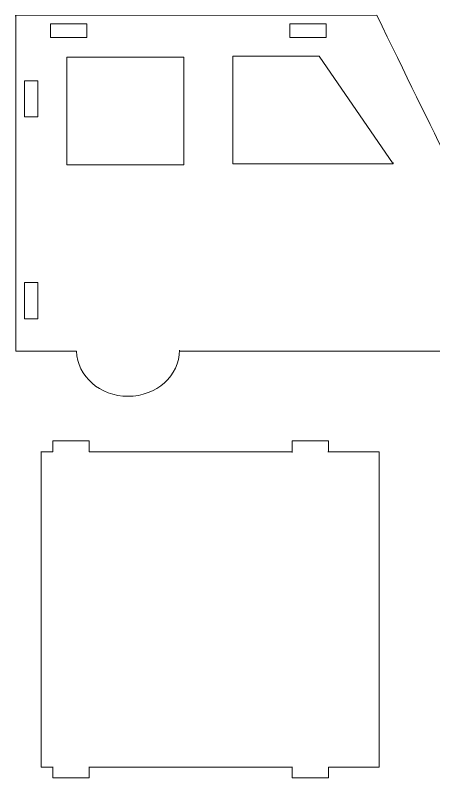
# Model space of a CAD drawing. Header units: millimetres. Extents: x -607 to 1451, y -798 to 283.
# Drawn here: x 1265.9 to 1358.5, y -4.5 to 164.1 of the extents above; entities that cross this region are included whole.
import ezdxf

# ---------------------------------------------------------------- set-up
doc = ezdxf.new("R2010")
doc.units = ezdxf.units.MM
doc.header["$MEASUREMENT"] = 0
doc.layers.add('layer 1', color=7, linetype='Continuous')

msp = doc.modelspace()

# ---------------------------------------------------------------- linework, layer by layer
at = {"layer": 'layer 1', "color": 242, "lineweight": 20}
for points in [[(1277.2894, 130.9767), (1303.2186, 130.9767), (1303.2186, 154.7891), (1277.2894, 154.7891), (1277.2894, 130.9767)], [(1267.9593, 141.5912), (1270.9357, 141.5912), (1270.9357, 149.5954), (1267.9593, 149.5954), (1267.9593, 141.5912)], [(1267.9593, 96.9762), (1270.9357, 96.9762), (1270.9357, 104.9804), (1267.9593, 104.9804), (1267.9593, 96.9762)]]:
    msp.add_lwpolyline(points, close=True, dxfattribs=at)
for points in [[(1265.9118, 163.9839), (1265.9118, 163.9839), (1345.8744, 164.0838), (1345.8744, 164.0838)], [(1333.1165, 155.0537), (1333.1165, 155.0537), (1349.5207, 131.2412), (1349.5207, 131.2412)], [(1381.8978, 89.8019), (1381.8978, 89.8019), (1302.2233, 89.8019), (1302.2233, 89.8019)], [(1271.5359, 67.5431), (1271.5359, 67.5431), (1274.2474, 67.5431), (1274.2474, 67.5431)], [(1271.6682, 67.5431), (1271.6682, 67.5431), (1271.6682, -2.1767), (1271.6682, -2.1767)], [(1282.2517, 67.5431), (1282.2517, 67.5431), (1327.1641, 67.5431), (1327.1641, 67.5431)], [(1274.2474, -2.1767), (1274.2474, -2.1767), (1271.6682, -2.1767), (1271.6682, -2.1767)]]:
    msp.add_open_spline(points, degree=3, dxfattribs=at)
for points, knots in [([(1279.4749, 89.8019), (1279.4749, 89.8019), (1266.0441, 89.8019), (1266.0441, 89.8019), (1266.0441, 89.8019), (1266.0441, 89.8019), (1266.0441, 164.0838), (1266.0441, 164.0838), (1266.0441, 164.0838), (1266.0441, 164.0838), (1266.0442, 164.0838), (1266.0442, 164.0838)], [0, 0, 0, 0, 0.25, 0.25, 0.25, 0.25, 0.5, 0.5, 0.5, 0.5, 1, 1, 1, 1]), ([(1345.8744, 164.0838), (1352.1725, 151.1341), (1357.6211, 139.9881), (1362.2204, 130.6459), (1362.2204, 130.6459), (1402.5729, 131.9488), (1423.7344, 128.2982), (1425.7046, 119.6944)], [0, 0, 0, 0, 0.33333333, 0.33333333, 0.33333333, 0.33333333, 1, 1, 1, 1]), ([(1273.7182, 159.1862), (1273.7182, 159.1862), (1273.7182, 162.1627), (1273.7182, 162.1627), (1273.7182, 162.1627), (1273.7182, 162.1627), (1281.7225, 162.1627), (1281.7225, 162.1627), (1281.7225, 162.1627), (1281.7225, 162.1627), (1281.7225, 159.1862), (1281.7225, 159.1862), (1281.7225, 159.1862), (1281.7225, 159.1862), (1273.7182, 159.1862), (1273.7182, 159.1862)], [0, 0, 0, 0, 0.2, 0.2, 0.2, 0.2, 0.4, 0.4, 0.4, 0.4, 0.6, 0.6, 0.6, 0.6, 1, 1, 1, 1]), ([(1326.6349, 159.1862), (1326.6349, 159.1862), (1326.6349, 162.1627), (1326.6349, 162.1627), (1326.6349, 162.1627), (1326.6349, 162.1627), (1334.6392, 162.1627), (1334.6392, 162.1627), (1334.6392, 162.1627), (1334.6392, 162.1627), (1334.6392, 159.1862), (1334.6392, 159.1862), (1334.6392, 159.1862), (1334.6392, 159.1862), (1326.6349, 159.1862), (1326.6349, 159.1862)], [0, 0, 0, 0, 0.2, 0.2, 0.2, 0.2, 0.4, 0.4, 0.4, 0.4, 0.6, 0.6, 0.6, 0.6, 1, 1, 1, 1]), ([(1349.5207, 131.5057), (1349.5207, 131.5057), (1349.5207, 131.2412), (1349.5207, 131.2412), (1349.5207, 131.2412), (1349.5207, 131.2412), (1314.0665, 131.2412), (1314.0665, 131.2412), (1314.0665, 131.2412), (1314.0665, 131.2412), (1314.0665, 155.0537), (1314.0665, 155.0537), (1314.0665, 155.0537), (1314.0665, 155.0537), (1333.1165, 155.0537), (1333.1165, 155.0537)], [0, 0, 0, 0, 0.2, 0.2, 0.2, 0.2, 0.4, 0.4, 0.4, 0.4, 0.6, 0.6, 0.6, 0.6, 1, 1, 1, 1]), ([(1302.2262, 90.0324), (1302.2262, 84.4067), (1297.1325, 79.8461), (1290.8491, 79.8461), (1290.8491, 79.8461), (1284.6518, 79.8461), (1279.6117, 84.2826), (1279.4749, 89.8019)], [0, 0, 0, 0, 0.33333333, 0.33333333, 0.33333333, 0.33333333, 1, 1, 1, 1]), ([(1274.2474, 67.5412), (1274.2474, 67.5412), (1274.2474, 69.9646), (1274.2474, 69.9646), (1274.2474, 69.9646), (1274.2474, 69.9646), (1282.2517, 69.9646), (1282.2517, 69.9646), (1282.2517, 69.9646), (1282.2517, 69.9646), (1282.2517, 67.5431), (1282.2517, 67.5431)], [0, 0, 0, 0, 0.25, 0.25, 0.25, 0.25, 0.5, 0.5, 0.5, 0.5, 1, 1, 1, 1]), ([(1327.1641, 67.4089), (1327.1641, 67.4089), (1327.1641, 69.9646), (1327.1641, 69.9646), (1327.1641, 69.9646), (1327.1641, 69.9646), (1335.1684, 69.9646), (1335.1684, 69.9646), (1335.1684, 69.9646), (1335.1684, 69.9646), (1335.1684, 67.5431), (1335.1684, 67.5431)], [0, 0, 0, 0, 0.25, 0.25, 0.25, 0.25, 0.5, 0.5, 0.5, 0.5, 1, 1, 1, 1]), ([(1335.0362, 67.5431), (1335.0362, 67.5431), (1346.4132, 67.5431), (1346.4132, 67.5431), (1346.4132, 67.5431), (1346.4132, 67.5431), (1346.4132, -2.1767), (1346.4132, -2.1767), (1346.4132, -2.1767), (1346.4132, -2.1767), (1335.1684, -2.1767), (1335.1684, -2.1767)], [0, 0, 0, 0, 0.25, 0.25, 0.25, 0.25, 0.5, 0.5, 0.5, 0.5, 1, 1, 1, 1]), ([(1274.2474, -2.0699), (1274.2474, -2.0699), (1274.2474, -4.4933), (1274.2474, -4.4933), (1274.2474, -4.4933), (1274.2474, -4.4933), (1282.2517, -4.4933), (1282.2517, -4.4933), (1282.2517, -4.4933), (1282.2517, -4.4933), (1282.2517, -2.0718), (1282.2517, -2.0718)], [0, 0, 0, 0, 0.25, 0.25, 0.25, 0.25, 0.5, 0.5, 0.5, 0.5, 1, 1, 1, 1]), ([(1327.1641, -2.1767), (1327.1641, -2.1767), (1327.1641, -2.1767), (1327.1641, -2.1767), (1327.1641, -2.1767), (1327.1641, -2.1767), (1327.1641, -2.1767), (1327.1641, -2.1767), (1327.1641, -2.1767), (1327.1641, -2.1767), (1282.2517, -2.1767), (1282.2517, -2.1767)], [0, 0, 0, 0, 0.25, 0.25, 0.25, 0.25, 0.5, 0.5, 0.5, 0.5, 1, 1, 1, 1]), ([(1327.1641, -2.0775), (1327.1641, -2.0775), (1327.1641, -4.4932), (1327.1641, -4.4932), (1327.1641, -4.4932), (1327.1641, -4.4932), (1327.1641, -4.4933), (1327.1641, -4.4933), (1327.1641, -4.4933), (1327.1641, -4.4933), (1335.1683, -4.4933), (1335.1683, -4.4933), (1335.1683, -4.4933), (1335.1683, -4.4933), (1335.1684, -4.4933), (1335.1684, -4.4933), (1335.1684, -4.4933), (1335.1684, -4.4933), (1335.1684, -2.1767), (1335.1684, -2.1767)], [0, 0, 0, 0, 0.16666667, 0.16666667, 0.16666667, 0.16666667, 0.33333333, 0.33333333, 0.33333333, 0.33333333, 0.5, 0.5, 0.5, 0.5, 0.66666667, 0.66666667, 0.66666667, 0.66666667, 1, 1, 1, 1])]:
    msp.add_open_spline(points, degree=3, knots=knots, dxfattribs=at)

doc.saveas('drawing.dxf')
